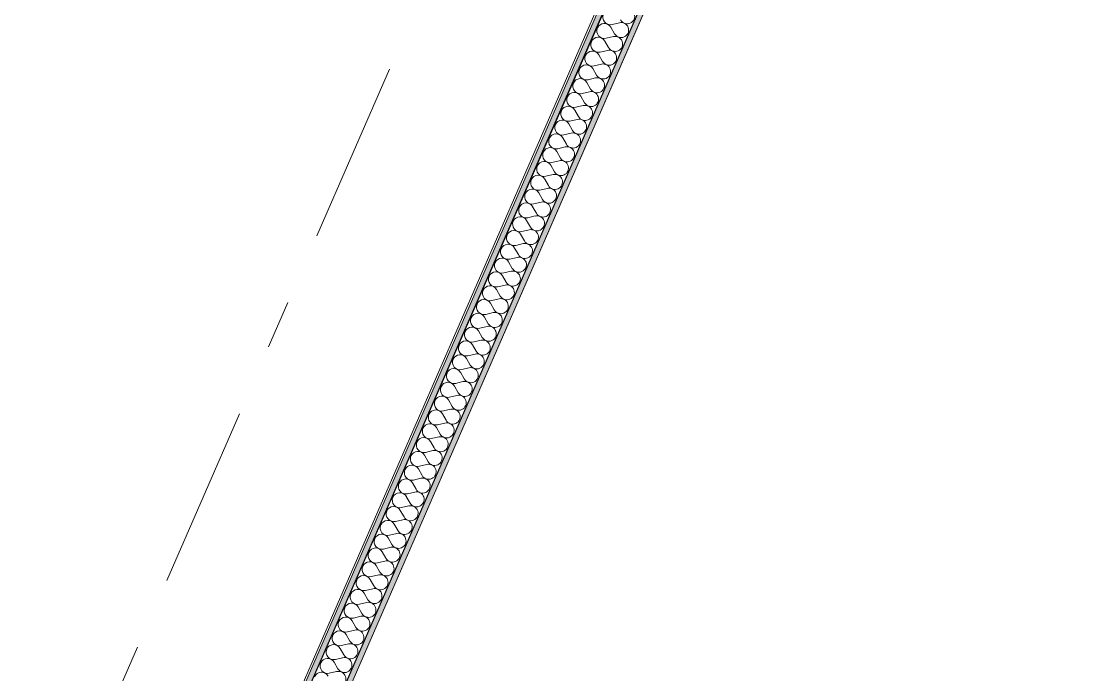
# Model space of a CAD drawing. Header units: millimetres. Extents: x -50172 to 90294, y -80883 to 956680.
# Drawn here: x -199 to 2893, y -26853 to -24952 of the extents above; entities that cross this region are included whole.
import ezdxf
from ezdxf.enums import TextEntityAlignment as Align

# ---------------------------------------------------------------- set-up
doc = ezdxf.new("R2010")
doc.units = ezdxf.units.MM
doc.header["$MEASUREMENT"] = 0
doc.linetypes.add('Double Dashed', pattern=[1093.611073, 529.166651, -211.666656, 141.111112, -211.666656])
for name, color, linetype in [('New_A-15-MG_Structural_Grid_Phase_2', 7, 'Continuous'), ('New_A-25-M_Wall_Int', 7, 'Continuous'), ('New_A-35-M_FFE-Zone', 7, 'Continuous')]:
    doc.layers.add(name, color=color, linetype=linetype)
for name, color, linetype, lineweight, true_color in [('New_A-15-MG_Structural_Grid_Phase_2_Pen_No__222', 7, 'Continuous', 13, 0x65af33), ('New_A-25-M_Wall_Int_Pen_No__107', 7, 'Continuous', 15, 0xa6a6a6), ('New_A-35-M_FFE-Zone_Pen_No__74', 7, 'Continuous', 20, 0x606060)]:
    doc.layers.add(name, color=color, linetype=linetype, lineweight=lineweight, true_color=true_color)
doc.layers.add('New_A-25-M_Wall_Int_Pen_No__1', color=7, linetype='Continuous', lineweight=13)
doc.layers.add('New_ArchiCAD Zone Stamps_Pen_No__9', color=7, linetype='Continuous', lineweight=13)
doc.styles.add('GENERATED_STYLE_2', font='')
doc.styles.add('GENERATED_STYLE_3', font='')
doc.styles.add('GENERATED_STYLE_4', font='')
doc.styles.get('GENERATED_STYLE_2').set_extended_font_data('Arial', bold=True)
doc.styles.get('GENERATED_STYLE_3').set_extended_font_data('Arial')
doc.styles.get('GENERATED_STYLE_4').set_extended_font_data('Swis721 BT')

# ---------------------------------------------------------------- blocks, each defined once
blk = doc.blocks.new('store_INB 2103_18_1', base_point=(-1191.8, -26291.2))
at = {"layer": 'New_A-35-M_FFE-Zone_Pen_No__74', "linetype": 'Continuous'}
blk.add_line((-181.9, -28716), (2208.1, -23235.1), dxfattribs=at)
at = {"layer": 'New_ArchiCAD Zone Stamps_Pen_No__9'}
for tag, height, style, p in [('ROOM_NAME', 250, 'GENERATED_STYLE_2', (-1439.9, -24986.5)), ('zoneNameLine2', 250, 'GENERATED_STYLE_2', (-1628.3, -25418.7)), ('ROOM_NUMBER', 200, 'GENERATED_STYLE_3', (-1816.7, -25839.4)), ('measuredAreaCode', 200, 'GENERATED_STYLE_3', (-1973.8, -26199.5)), ('DUMMY_649', 200, 'GENERATED_STYLE_3', (-1666.4, -26333.5)), ('DUMMY_650', 200, 'GENERATED_STYLE_3', (-1177, -26546.9)), ('DUMMY_651', 133.3, 'GENERATED_STYLE_3', (-897.7, -26653.5))]:
    blk.add_attdef(tag, text='', height=height, rotation=336.4404, dxfattribs=dict(at, style=style)).set_placement(p, align=Align.TOP_LEFT)
blk = doc.blocks.new('Final Year Project Area_INB 2304_19_1', base_point=(1437.2, -28649))
at = {"layer": 'New_A-35-M_FFE-Zone_Pen_No__74', "linetype": 'Continuous'}
blk.add_line((2406.7, -23104.8), (-1869.4, -32911.2), dxfattribs=at)
at = {"layer": 'New_ArchiCAD Zone Stamps_Pen_No__9'}
for tag, height, style, p in [('zoneNameLine2', 250, 'GENERATED_STYLE_2', (642.7, -31588.2)), ('ROOM_NAME', 250, 'GENERATED_STYLE_2', (210.5, -31399.8)), ('DUMMY_650', 200, 'GENERATED_STYLE_3', (1782.3, -31125.5)), ('measuredAreaCode', 200, 'GENERATED_STYLE_3', (1434.9, -31922.2)), ('ROOM_NUMBER', 200, 'GENERATED_STYLE_3', (1074.8, -31765.2)), ('DUMMY_651', 133.3, 'GENERATED_STYLE_3', (1904.1, -30831)), ('DUMMY_649', 200, 'GENERATED_STYLE_3', (1568.9, -31614.8))]:
    blk.add_attdef(tag, text='', height=height, rotation=66.4404, dxfattribs=dict(at, style=style)).set_placement(p, align=Align.TOP_LEFT)
blk = doc.blocks.new('*X470')
at = {"layer": 'New_A-25-M_Wall_Int_Pen_No__107', "linetype": 'Continuous'}
for p, q in [((1527.4, -24988.1), (1516.6, -24969)), ((1541.4, -24955.9), (1520.1, -24961)), ((1509.9, -25028.2), (1499.1, -25009.2)), ((1523.9, -24996.1), (1502.6, -25001.1)), ((1506.4, -25036.2), (1485.1, -25041.3)), ((1488.9, -25076.4), (1467.6, -25081.4)), ((1492.4, -25068.4), (1481.6, -25049.3)), ((1474.9, -25108.5), (1464.1, -25089.5)), ((1457.4, -25148.7), (1446.5, -25129.6)), ((1471.4, -25116.6), (1450, -25121.6)), ((1439.8, -25188.8), (1429, -25169.8)), ((1453.9, -25156.7), (1432.5, -25161.8)), ((1436.3, -25196.9), (1415, -25201.9)), ((1422.3, -25229), (1411.5, -25209.9)), ((1404.8, -25269.2), (1394, -25250.1)), ((1418.8, -25237), (1397.5, -25242.1)), ((1387.3, -25309.3), (1376.5, -25290.3)), ((1401.3, -25277.2), (1380, -25282.2)), ((1383.8, -25317.3), (1362.5, -25322.4)), ((1369.8, -25349.5), (1359, -25330.4)), ((1352.3, -25389.6), (1341.5, -25370.6)), ((1366.3, -25357.5), (1345, -25362.5)), ((1334.8, -25429.8), (1324, -25410.7)), ((1348.8, -25397.7), (1327.5, -25402.7)), ((1331.3, -25437.8), (1310, -25442.9)), ((1313.8, -25478), (1292.4, -25483)), ((1317.3, -25469.9), (1306.5, -25450.9)), ((1299.8, -25510.1), (1288.9, -25491.1)), ((1282.2, -25550.3), (1271.4, -25531.2)), ((1296.3, -25518.1), (1274.9, -25523.2)), ((1264.7, -25590.4), (1253.9, -25571.4)), ((1278.7, -25558.3), (1257.4, -25563.3)), ((1261.2, -25598.5), (1239.9, -25603.5)), ((1247.2, -25630.6), (1236.4, -25611.5)), ((1229.7, -25670.7), (1218.9, -25651.7)), ((1243.7, -25638.6), (1222.4, -25643.7)), ((1212.2, -25710.9), (1201.4, -25691.8)), ((1226.2, -25678.8), (1204.9, -25683.8)), ((1208.7, -25718.9), (1187.4, -25724)), ((1194.7, -25751.1), (1183.9, -25732)), ((1177.2, -25791.2), (1166.4, -25772.2)), ((1191.2, -25759.1), (1169.9, -25764.1)), ((1159.7, -25831.4), (1148.9, -25812.3)), ((1173.7, -25799.2), (1152.4, -25804.3)), ((1156.2, -25839.4), (1134.9, -25844.4)), ((1138.7, -25879.6), (1117.3, -25884.6)), ((1142.2, -25871.5), (1131.3, -25852.5)), ((1124.6, -25911.7), (1113.8, -25892.6)), ((1107.1, -25951.8), (1096.3, -25932.8)), ((1121.1, -25919.7), (1099.8, -25924.8)), ((1089.6, -25992), (1078.8, -25972.9)), ((1103.6, -25959.9), (1082.3, -25964.9)), ((1086.1, -26000), (1064.8, -26005.1)), ((1072.1, -26032.2), (1061.3, -26013.1)), ((1054.6, -26072.3), (1043.8, -26053.3)), ((1068.6, -26040.2), (1047.3, -26045.2)), ((1037.1, -26112.5), (1026.3, -26093.4)), ((1051.1, -26080.3), (1029.8, -26085.4)), ((1033.6, -26120.5), (1012.3, -26125.5)), ((1019.6, -26152.6), (1008.8, -26133.6)), ((1002.1, -26192.8), (991.3, -26173.7)), ((1016.1, -26160.7), (994.8, -26165.7)), ((984.6, -26232.9), (973.8, -26213.9)), ((998.6, -26200.8), (977.3, -26205.9)), ((981.1, -26241), (959.7, -26246)), ((963.5, -26281.1), (942.2, -26286.2)), ((967.1, -26273.1), (956.2, -26254.1)), ((949.5, -26313.3), (938.7, -26294.2)), ((932, -26353.4), (921.2, -26334.4)), ((946, -26321.3), (924.7, -26326.3)), ((914.5, -26393.6), (903.7, -26374.5)), ((928.5, -26361.4), (907.2, -26366.5)), ((911, -26401.6), (889.7, -26406.7)), ((897, -26433.7), (886.2, -26414.7)), ((879.5, -26473.9), (868.7, -26454.8)), ((893.5, -26441.8), (872.2, -26446.8)), ((862, -26514), (851.2, -26495)), ((876, -26481.9), (854.7, -26487)), ((858.5, -26522.1), (837.2, -26527.1)), ((841, -26562.2), (819.7, -26567.3)), ((844.5, -26554.2), (833.7, -26535.2)), ((827, -26594.4), (816.2, -26575.3)), ((809.5, -26634.5), (798.6, -26615.5)), ((823.5, -26602.4), (802.1, -26607.4)), ((806, -26642.6), (784.6, -26647.6)), ((788.4, -26682.7), (767.1, -26687.8)), ((791.9, -26674.7), (781.1, -26655.6)), ((774.4, -26714.8), (763.6, -26695.8)), ((756.9, -26755), (746.1, -26735.9)), ((770.9, -26722.9), (749.6, -26727.9)), ((739.4, -26795.2), (728.6, -26776.1)), ((753.4, -26763), (732.1, -26768.1)), ((735.9, -26803.2), (714.6, -26808.2)), ((721.9, -26835.3), (711.1, -26816.3)), ((718.4, -26843.3), (697.1, -26848.4))]:
    blk.add_line(p, q, dxfattribs=at)
for centre, start, end in [((1564, -24937.1), 209.5705, 103.3103), ((1515, -24939.7), 156.4404, 283.3103), ((1497.5, -24979.8), 156.4404, 283.3103), ((1497.5, -24979.8), 29.5705, 156.4404), ((1546.4, -24977.2), 209.5705, 103.3103), ((1480, -25020), 156.4404, 283.3103), ((1480, -25020), 29.5705, 156.4404), ((1528.9, -25017.4), 209.5705, 103.3103), ((1462.5, -25060.1), 29.5705, 156.4404), ((1511.4, -25057.6), 209.5705, 103.3103), ((1462.5, -25060.1), 156.4404, 283.3103), ((1493.9, -25097.7), 209.5705, 103.3103), ((1445, -25100.3), 156.4404, 283.3103), ((1445, -25100.3), 29.5705, 156.4404), ((1427.5, -25140.4), 156.4404, 283.3103), ((1427.5, -25140.4), 29.5705, 156.4404), ((1476.4, -25137.9), 209.5705, 103.3103), ((1410, -25180.6), 29.5705, 156.4404), ((1458.9, -25178), 209.5705, 103.3103), ((1392.5, -25220.8), 29.5705, 156.4404), ((1410, -25180.6), 156.4404, 283.3103), ((1441.4, -25218.2), 209.5705, 103.3103), ((1392.5, -25220.8), 156.4404, 283.3103), ((1375, -25260.9), 156.4404, 283.3103), ((1375, -25260.9), 29.5705, 156.4404), ((1423.9, -25258.3), 209.5705, 103.3103), ((1357.4, -25301.1), 156.4404, 283.3103), ((1357.4, -25301.1), 29.5705, 156.4404), ((1406.4, -25298.5), 209.5705, 103.3103), ((1339.9, -25341.2), 29.5705, 156.4404), ((1388.9, -25338.7), 209.5705, 103.3103), ((1339.9, -25341.2), 156.4404, 283.3103), ((1322.4, -25381.4), 156.4404, 283.3103), ((1322.4, -25381.4), 29.5705, 156.4404), ((1371.3, -25378.8), 209.5705, 103.3103), ((1304.9, -25421.5), 156.4404, 283.3103), ((1304.9, -25421.5), 29.5705, 156.4404), ((1353.8, -25419), 209.5705, 103.3103), ((1287.4, -25461.7), 29.5705, 156.4404), ((1336.3, -25459.1), 209.5705, 103.3103), ((1269.9, -25501.9), 29.5705, 156.4404), ((1287.4, -25461.7), 156.4404, 283.3103), ((1318.8, -25499.3), 209.5705, 103.3103), ((1269.9, -25501.9), 156.4404, 283.3103), ((1252.4, -25542), 156.4404, 283.3103), ((1252.4, -25542), 29.5705, 156.4404), ((1301.3, -25539.5), 209.5705, 103.3103), ((1234.9, -25582.2), 29.5705, 156.4404), ((1283.8, -25579.6), 209.5705, 103.3103), ((1217.4, -25622.3), 29.5705, 156.4404), ((1234.9, -25582.2), 156.4404, 283.3103), ((1266.3, -25619.8), 209.5705, 103.3103), ((1217.4, -25622.3), 156.4404, 283.3103), ((1199.9, -25662.5), 156.4404, 283.3103), ((1199.9, -25662.5), 29.5705, 156.4404), ((1248.8, -25659.9), 209.5705, 103.3103), ((1182.3, -25702.7), 156.4404, 283.3103), ((1182.3, -25702.7), 29.5705, 156.4404), ((1231.3, -25700.1), 209.5705, 103.3103), ((1164.8, -25742.8), 29.5705, 156.4404), ((1213.7, -25740.2), 209.5705, 103.3103), ((1164.8, -25742.8), 156.4404, 283.3103), ((1147.3, -25783), 156.4404, 283.3103), ((1147.3, -25783), 29.5705, 156.4404), ((1196.2, -25780.4), 209.5705, 103.3103), ((1129.8, -25823.1), 156.4404, 283.3103), ((1129.8, -25823.1), 29.5705, 156.4404), ((1178.7, -25820.6), 209.5705, 103.3103), ((1112.3, -25863.3), 29.5705, 156.4404), ((1161.2, -25860.7), 209.5705, 103.3103), ((1094.8, -25903.4), 29.5705, 156.4404), ((1112.3, -25863.3), 156.4404, 283.3103), ((1143.7, -25900.9), 209.5705, 103.3103), ((1094.8, -25903.4), 156.4404, 283.3103), ((1077.3, -25943.6), 156.4404, 283.3103), ((1077.3, -25943.6), 29.5705, 156.4404), ((1126.2, -25941), 209.5705, 103.3103), ((1059.8, -25983.8), 29.5705, 156.4404), ((1108.7, -25981.2), 209.5705, 103.3103), ((1042.3, -26023.9), 29.5705, 156.4404), ((1059.8, -25983.8), 156.4404, 283.3103), ((1091.2, -26021.3), 209.5705, 103.3103), ((1042.3, -26023.9), 156.4404, 283.3103), ((1024.7, -26064.1), 156.4404, 283.3103), ((1024.7, -26064.1), 29.5705, 156.4404), ((1073.7, -26061.5), 209.5705, 103.3103), ((1007.2, -26104.2), 156.4404, 283.3103), ((1007.2, -26104.2), 29.5705, 156.4404), ((1056.1, -26101.7), 209.5705, 103.3103), ((989.7, -26144.4), 29.5705, 156.4404), ((1038.6, -26141.8), 209.5705, 103.3103), ((989.7, -26144.4), 156.4404, 283.3103), ((1021.1, -26182), 209.5705, 103.3103), ((972.2, -26184.5), 156.4404, 283.3103), ((972.2, -26184.5), 29.5705, 156.4404), ((954.7, -26224.7), 156.4404, 283.3103), ((954.7, -26224.7), 29.5705, 156.4404), ((1003.6, -26222.1), 209.5705, 103.3103), ((937.2, -26264.9), 29.5705, 156.4404), ((986.1, -26262.3), 209.5705, 103.3103), ((919.7, -26305), 29.5705, 156.4404), ((937.2, -26264.9), 156.4404, 283.3103), ((968.6, -26302.5), 209.5705, 103.3103), ((919.7, -26305), 156.4404, 283.3103), ((902.2, -26345.2), 156.4404, 283.3103), ((902.2, -26345.2), 29.5705, 156.4404), ((951.1, -26342.6), 209.5705, 103.3103), ((884.7, -26385.3), 156.4404, 283.3103), ((884.7, -26385.3), 29.5705, 156.4404), ((933.6, -26382.8), 209.5705, 103.3103), ((867.1, -26425.5), 29.5705, 156.4404), ((916.1, -26422.9), 209.5705, 103.3103), ((867.1, -26425.5), 156.4404, 283.3103), ((849.6, -26465.6), 156.4404, 283.3103), ((849.6, -26465.6), 29.5705, 156.4404), ((898.5, -26463.1), 209.5705, 103.3103), ((832.1, -26505.8), 156.4404, 283.3103), ((832.1, -26505.8), 29.5705, 156.4404), ((881, -26503.2), 209.5705, 103.3103), ((814.6, -26546), 29.5705, 156.4404), ((863.5, -26543.4), 209.5705, 103.3103), ((814.6, -26546), 156.4404, 283.3103), ((846, -26583.6), 209.5705, 103.3103), ((797.1, -26586.1), 156.4404, 283.3103), ((797.1, -26586.1), 29.5705, 156.4404), ((779.6, -26626.3), 156.4404, 283.3103), ((779.6, -26626.3), 29.5705, 156.4404), ((828.5, -26623.7), 209.5705, 103.3103), ((762.1, -26666.4), 29.5705, 156.4404), ((811, -26663.9), 209.5705, 103.3103), ((744.6, -26706.6), 29.5705, 156.4404), ((762.1, -26666.4), 156.4404, 283.3103), ((793.5, -26704), 209.5705, 103.3103), ((744.6, -26706.6), 156.4404, 283.3103), ((727.1, -26746.8), 156.4404, 283.3103), ((727.1, -26746.8), 29.5705, 156.4404), ((776, -26744.2), 209.5705, 103.3103), ((709.6, -26786.9), 156.4404, 283.3103), ((709.6, -26786.9), 29.5705, 156.4404), ((758.5, -26784.3), 209.5705, 103.3103), ((692, -26827.1), 29.5705, 156.4404), ((741, -26824.5), 209.5705, 103.3103), ((692, -26827.1), 156.4404, 283.3103), ((674.5, -26867.2), 29.5705, 156.4404), ((723.4, -26864.7), 209.5705, 103.3103)]:
    blk.add_arc(centre, 21.9, start, end, dxfattribs=at)
blk = doc.blocks.new('Wall_119_1', base_point=(-1869.4, -32911.1))
at = {"layer": 'New_A-25-M_Wall_Int_Pen_No__107', "linetype": 'Continuous', "lineweight": 0, "true_color": 0x535353}
for points in [[(-1883.1, -32905.1), (2389.3, -23107), (2388.4, -23106.6), (-1884, -32904.7)], [(2239.3, -23215.9), (-168.7, -28738.2), (-167.8, -28738.6), (2240.2, -23216.3)]]:
    blk.add_hatch(color=251, dxfattribs=at).paths.add_polyline_path(points)
at = {"layer": 'New_A-25-M_Wall_Int_Pen_No__107', "linetype": 'Continuous'}
for points in [[(-1869.4, -32911.1), (2403.1, -23113), (2389.3, -23107), (-1883.1, -32905.1)], [(2219.5, -23223.7), (-176.4, -28718.4), (-162.7, -28724.4), (2233.3, -23229.7)]]:
    blk.add_hatch(color=256, dxfattribs=at).paths.add_polyline_path(points)
at = {"layer": 'New_A-25-M_Wall_Int_Pen_No__1', "linetype": 'Continuous'}
for p, q in [((-1884, -32904.7), (2388.4, -23106.6)), ((-1883.1, -32905.1), (2389.3, -23107)), ((-167.8, -28738.6), (2240.2, -23216.3)), ((-162.7, -28724.4), (2233.3, -23229.7))]:
    blk.add_line(p, q, dxfattribs=at)
at = {"layer": 'New_A-25-M_Wall_Int_Pen_No__1', "linetype": 'Continuous', "flags": 128}
for points in [[(-1869.4, -32911.1), (2403.1, -23113)], [(2219.5, -23223.7), (-176.4, -28718.4)]]:
    blk.add_lwpolyline(points, dxfattribs=at)
at = {"layer": 'New_A-25-M_Wall_Int', "color": 250, "lineweight": 50, "true_color": 0x2a2a2a}
blk.add_blockref('*X470', (0, 0), dxfattribs=at)
blk = doc.blocks.new('Standard grid marker_43')
at = {"layer": 'New_A-15-MG_Structural_Grid_Phase_2_Pen_No__222', "linetype": 'Double Dashed'}
blk.add_line((948.6, 0), (36650.5, 0), dxfattribs=at)
at = {"layer": 'New_A-15-MG_Structural_Grid_Phase_2_Pen_No__222', "style": 'GENERATED_STYLE_4'}
for tag, p in [('AC_MarkerText_1_0', (-500, -588.3)), ('AC_MarkerText_1_1', (38099.1, -588.3))]:
    blk.add_attdef(tag, text='', height=350, rotation=90, dxfattribs=at).set_placement(p, align=Align.MIDDLE_CENTER)

msp = doc.modelspace()

# ---------------------------------------------------------------- block references
at = {"layer": 'New_A-15-MG_Structural_Grid_Phase_2', "color": 8, "linetype": 'Continuous', "lineweight": 15, "zscale": 1000, "rotation": 246.440411583993}
msp.add_blockref('Standard grid marker_43', (12179.5, 840.1), dxfattribs=at)
at = {"layer": 'New_A-25-M_Wall_Int', "color": 250, "lineweight": 50, "true_color": 0x2a2a2a}
msp.add_blockref('Wall_119_1', (-1869.4, -32911.1), dxfattribs=at)
at = {"layer": 'New_A-35-M_FFE-Zone', "linetype": 'Continuous'}
for name, p in [('store_INB 2103_18_1', (-1191.8, -26291.2)), ('Final Year Project Area_INB 2304_19_1', (1437.2, -28649))]:
    msp.add_blockref(name, p, dxfattribs=at)

doc.saveas('drawing.dxf')
